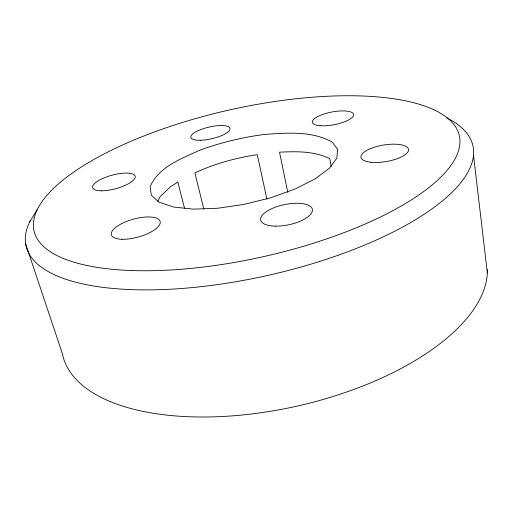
<?xml version="1.0" encoding="UTF-8"?>
<svg xmlns="http://www.w3.org/2000/svg" width="513" height="513" viewBox="0 0 513 513"><rect width="100%" height="100%" fill="white"/><g stroke="black" fill="none" stroke-linecap="round" stroke-linejoin="round"><path stroke-width="0.77" d="M157.773 201.365L160.21 196.524L170.547 186.694L177.831 182.089L184.481 208.156M29.882 221.545L37.417 209.278M25.65 243.887L62.387 353.688A217.037 101.164 -12.6 0 0 285.343 408.592A217.037 101.164 -12.6 0 0 487.388 269.582M203.841 209.169L194.914 172.926C214.588 163.711 235.839 157.876 257.289 154.65L266.901 199.185M287.812 192.49L279.534 152.207C296.322 151.303 314.411 151.053 329.776 158.652L331.212 166.494M473.512 155.247L487.35 272.878M446.586 117.83A228.984 81.708 -12.6 0 1 280.733 272.377A228.984 81.708 -12.6 0 1 30.53 220.289M337.592 149.219L336.836 158.196L329.32 168.315L315.181 178.851L295.206 188.951L270.87 197.723L244.22 204.36L217.589 208.259L193.298 209.131L173.33 207.002L159.081 202.186L151.297 195.209L150.11 186.732C158.722 166.898 181.006 158.812 199.326 150.431C220.462 142.556 242.463 137.266 264.823 134.4C287.261 132.861 311.583 130.777 332.007 141.928L337.592 149.219M370.95 162.243A24.124 8.362 -9.5 0 0 408.476 150.623A24.124 8.362 -9.5 0 0 374.811 147.09A24.124 8.362 -9.5 0 0 370.95 162.243M320.112 125.711A21.014 6.451 -10.8 0 0 353.406 115.816A21.014 6.451 -10.8 0 0 325.319 113.585A21.014 6.451 -10.8 0 0 320.112 125.711M275.327 226.137A26.4 10.311 -11.8 0 0 312.379 209.355A26.4 10.311 -11.8 0 0 271.871 208.611A26.4 10.311 -11.8 0 0 275.327 226.137M200.538 140.267A20.097 5.983 -13 0 0 230.042 128.801A20.097 5.983 -13 0 0 200.673 129.629A20.097 5.983 -13 0 0 200.538 140.267M121.985 239.276A25.278 9.26 -15.4 0 0 160.191 223.065A25.278 9.26 -15.4 0 0 125.089 222.033A25.278 9.26 -15.4 0 0 121.985 239.276M101.51 190.804A22.027 7.009 -15.1 0 0 135.175 177.498A22.027 7.009 -15.1 0 0 105.12 177.46A22.027 7.009 -15.1 0 0 101.51 190.804M131.379 270.524A217.922 75.283 -12.6 0 0 459.731 145.205A217.922 75.283 -12.6 0 0 148.892 134.028A217.922 75.283 -12.6 0 0 131.379 270.524"/></g></svg>
